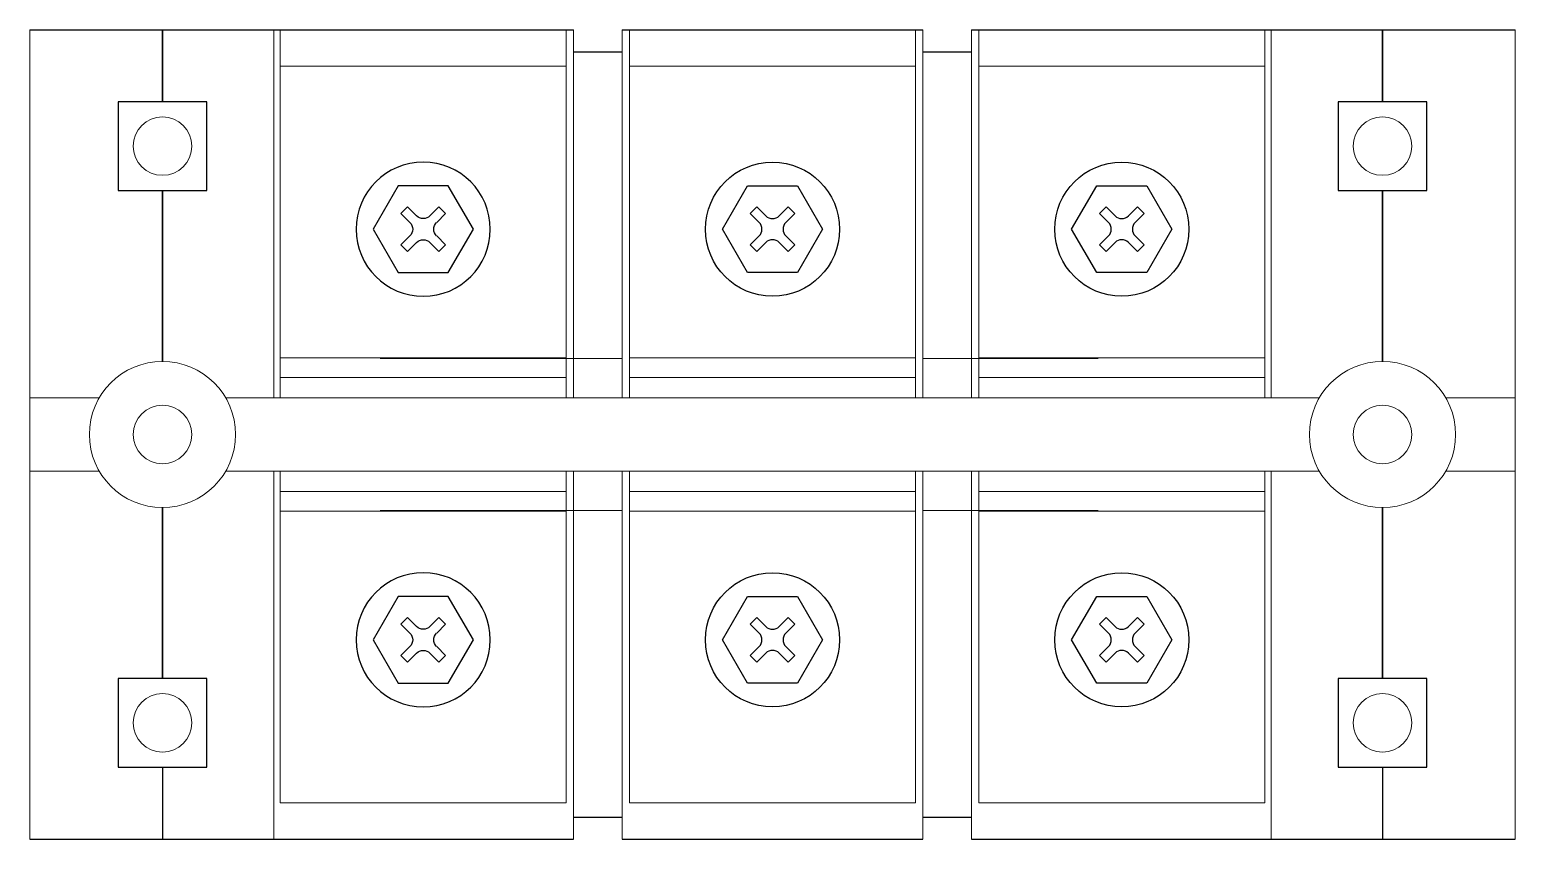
# Model space of a CAD drawing. Header units: millimetres. Extents: x 0 to 67, y 0 to 36.5.
import ezdxf

# ---------------------------------------------------------------- set-up
doc = ezdxf.new("R2010")
doc.units = ezdxf.units.MM
doc.layers.add('3', color=3, linetype='Continuous')
doc.layers.add('hw_VTP', color=7, linetype='Continuous', lineweight=13)

# ---------------------------------------------------------------- blocks, each defined once
blk = doc.blocks.new('1')
at = {"layer": '3'}
for p, q in [((-1.53, 1.07), (-1.07, 1.53)), ((-1.53, 1.07), (-0.92, 0.46)), ((-1.07, 1.53), (-0.46, 0.92)), ((0.46, 0.92), (1.07, 1.53)), ((0.92, 0.46), (1.53, 1.07)), ((1.07, 1.53), (1.53, 1.07)), ((-1.53, -1.07), (-0.92, -0.46)), ((-1.07, -1.53), (-0.46, -0.92)), ((0.46, -0.92), (1.07, -1.53)), ((0.92, -0.46), (1.53, -1.07)), ((-1.53, -1.07), (-1.07, -1.53)), ((1.07, -1.53), (1.53, -1.07))]:
    blk.add_line(p, q, dxfattribs=at)
blk.add_lwpolyline([(-1.71, -2.97), (-3.43, 0), (-1.71, 2.97), (1.71, 2.97), (3.43, 0), (1.71, -2.97)], close=True, dxfattribs=at)
blk.add_circle((0, 0), 4.59, dxfattribs=at)
for centre, start, end in [((-1.37, 0), 315, 45), ((0, 1.37), 225, 315), ((1.37, 0), 135, 225), ((0, -1.37), 45, 135)]:
    blk.add_arc(centre, 0.648, start, end, dxfattribs=at)
blk = doc.blocks.new('HYT30')
for p, q in [((119167.036, 36568.768), (119191.547, 36568.768)), ((119173.02, 36565.522), (119173.02, 36568.768)), ((119173.02, 36568.768), (119173.02, 36565.522)), ((119193.748, 36568.768), (119207.292, 36568.768)), ((119209.493, 36568.768), (119234.004, 36568.768)), ((119228.02, 36565.522), (119228.02, 36568.768)), ((119228.02, 36568.768), (119228.02, 36565.522)), ((119191.547, 36567.768), (119193.748, 36567.768)), ((119207.292, 36567.768), (119209.493, 36567.768)), ((119173.02, 36553.817), (119173.02, 36561.522)), ((119173.02, 36561.522), (119173.02, 36553.817)), ((119228.02, 36553.817), (119228.02, 36561.522)), ((119228.02, 36561.522), (119228.02, 36553.817)), ((119173.02, 36539.522), (119173.02, 36547.227)), ((119173.02, 36547.227), (119173.02, 36539.522)), ((119228.02, 36539.522), (119228.02, 36547.227)), ((119228.02, 36547.227), (119228.02, 36539.522)), ((119173.02, 36535.522), (119173.02, 36532.276)), ((119228.02, 36535.522), (119228.02, 36532.276)), ((119191.547, 36533.276), (119193.748, 36533.276)), ((119207.292, 36533.276), (119209.493, 36533.276)), ((119167.036, 36532.276), (119191.547, 36532.276)), ((119193.748, 36532.276), (119207.292, 36532.276)), ((119209.493, 36532.276), (119234.004, 36532.276))]:
    blk.add_line(p, q)
for points in [[(119171.02, 36561.522), (119175.02, 36561.522), (119175.02, 36565.522), (119171.02, 36565.522)], [(119226.02, 36561.522), (119230.02, 36561.522), (119230.02, 36565.522), (119226.02, 36565.522)], [(119171.02, 36535.522), (119175.02, 36535.522), (119175.02, 36539.522), (119171.02, 36539.522)], [(119226.02, 36535.522), (119230.02, 36535.522), (119230.02, 36539.522), (119226.02, 36539.522)]]:
    blk.add_lwpolyline(points, close=True)
at = {"layer": 'hw_VTP', "linetype": 'Continuous'}
for p, q in [((119167.036, 36568.768), (119167.036, 36532.276)), ((119178.036, 36552.169), (119178.036, 36568.768)), ((119178.333, 36568.768), (119178.333, 36552.169)), ((119191.218, 36568.768), (119191.218, 36552.169)), ((119191.547, 36568.768), (119191.547, 36552.169)), ((119193.748, 36568.768), (119193.748, 36552.169)), ((119194.077, 36568.768), (119194.077, 36552.169)), ((119206.962, 36568.768), (119206.962, 36552.169)), ((119207.292, 36568.768), (119207.292, 36552.169)), ((119209.493, 36568.768), (119209.493, 36552.169)), ((119209.822, 36568.768), (119209.822, 36552.169)), ((119222.707, 36568.768), (119222.707, 36552.169)), ((119223.004, 36552.169), (119223.004, 36568.768)), ((119234.004, 36532.276), (119234.004, 36568.768)), ((119178.333, 36552.169), (119178.333, 36567.12)), ((119191.218, 36567.12), (119178.333, 36567.12)), ((119191.218, 36552.169), (119191.218, 36567.12)), ((119206.962, 36567.12), (119194.077, 36567.12)), ((119222.707, 36567.12), (119209.822, 36567.12)), ((119191.218, 36553.981), (119178.333, 36553.981)), ((119182.84, 36553.948), (119193.748, 36553.948)), ((119194.077, 36553.981), (119206.962, 36553.981)), ((119215.2, 36553.948), (119207.292, 36553.948)), ((119209.822, 36553.981), (119222.707, 36553.981)), ((119191.218, 36553.092), (119178.333, 36553.092)), ((119194.077, 36553.092), (119206.962, 36553.092)), ((119209.822, 36553.092), (119222.707, 36553.092)), ((119167.036, 36552.169), (119170.166, 36552.169)), ((119175.874, 36552.169), (119225.166, 36552.169)), ((119230.874, 36552.169), (119234.004, 36552.169)), ((119167.036, 36548.874), (119170.166, 36548.874)), ((119175.874, 36548.874), (119225.166, 36548.874)), ((119178.036, 36532.276), (119178.036, 36548.874)), ((119178.333, 36548.874), (119178.333, 36533.923)), ((119191.218, 36548.874), (119191.218, 36533.923)), ((119191.547, 36548.874), (119191.547, 36532.276)), ((119193.748, 36548.874), (119193.748, 36532.276)), ((119194.077, 36548.874), (119194.077, 36533.923)), ((119206.962, 36548.874), (119206.962, 36533.923)), ((119207.292, 36548.874), (119207.292, 36532.276)), ((119209.493, 36548.874), (119209.493, 36532.276)), ((119209.822, 36548.874), (119209.822, 36533.923)), ((119222.707, 36548.874), (119222.707, 36533.923)), ((119223.004, 36532.276), (119223.004, 36548.874)), ((119230.874, 36548.874), (119234.004, 36548.874)), ((119191.218, 36547.952), (119178.333, 36547.952)), ((119194.077, 36547.952), (119206.962, 36547.952)), ((119209.822, 36547.952), (119222.707, 36547.952)), ((119191.218, 36547.062), (119178.333, 36547.062)), ((119182.84, 36547.095), (119193.748, 36547.095)), ((119194.077, 36547.062), (119206.962, 36547.062)), ((119215.2, 36547.095), (119207.292, 36547.095)), ((119209.822, 36547.062), (119222.707, 36547.062)), ((119191.218, 36533.923), (119178.333, 36533.923)), ((119194.077, 36533.923), (119206.962, 36533.923)), ((119209.822, 36533.923), (119222.707, 36533.923))]:
    blk.add_line(p, q, dxfattribs=at)
for centre, radius in [((119173.02, 36563.522), 1.318), ((119173.02, 36563.522), 1.318), ((119228.02, 36563.522), 1.318), ((119228.02, 36563.522), 1.318), ((119173.02, 36550.522), 3.295), ((119228.02, 36550.522), 3.295), ((119173.02, 36550.522), 1.318), ((119228.02, 36550.522), 1.318), ((119173.02, 36537.522), 1.318), ((119228.02, 36537.522), 1.318), ((119228.02, 36537.522), 1.318)]:
    blk.add_circle(centre, radius, dxfattribs=at)
at = {"layer": 'hw_VTP', "yscale": 0.6589999999996508}
for p, xscale, zscale in [((119184.775, 36559.776), -0.6589999999996508, 0.659), ((119200.52, 36559.776), 0.6589999999996508, 0.6589999999996508), ((119216.265, 36559.776), 0.6589999999996508, 0.6589999999996508), ((119184.775, 36541.267), -0.6589999999996508, 0.659), ((119200.52, 36541.267), 0.6589999999996508, 0.6589999999996508), ((119216.265, 36541.267), 0.6589999999996508, 0.6589999999996508)]:
    blk.add_blockref('1', p, dxfattribs=dict(at, xscale=xscale, zscale=zscale))

msp = doc.modelspace()

# ---------------------------------------------------------------- block references
at = {"color": 7, "lineweight": 158}
msp.add_blockref('HYT30', (-119167.036, -36532.276), dxfattribs=at)

doc.saveas('drawing.dxf')
